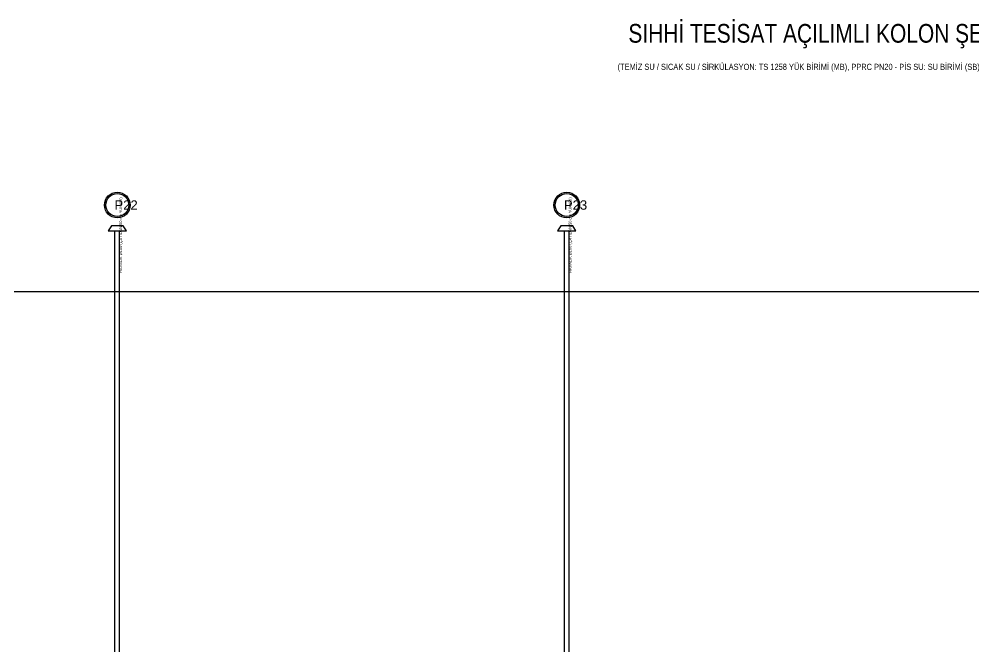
# Model space of a CAD drawing. Header units: centimetres. Extents: x 247996 to 314900, y -468471 to -440326.
# Drawn here: x 265990 to 268030, y -442859 to -441518 of the extents above; entities that cross this region are included whole.
import ezdxf
from ezdxf.enums import TextEntityAlignment as Align

# ---------------------------------------------------------------- set-up
doc = ezdxf.new("R2010")
doc.units = ezdxf.units.CM
doc.layers.add('SCOTT-MTY-PISSU-CAP', color=211, linetype='Continuous', lineweight=30)
for name, color, linetype in [('SCOTT-MTY-PISSU-KOLONNO', 211, 'Continuous'), ('SCOTT-MTY-PVC', 43, 'Continuous'), ('SCOTT-MTY-SEMA', 8, 'Continuous'), ('SCOTT-MTY-TES-SEMA', 7, 'Continuous')]:
    doc.layers.add(name, color=color, linetype=linetype)
doc.styles.add('ANOTATIVO', font='arial.ttf')
doc.styles.add('ROTAS', font='arial.ttf')

# ---------------------------------------------------------------- blocks, each defined once
blk = doc.blocks.new('MTY-KOLON NO PIS SU')
at = {"color": 6, "linetype": 'Continuous', "ltscale": 100}
blk.add_circle((0, 0), 27.5, dxfattribs=at)
at = {"color": 7, "linetype": 'Continuous', "ltscale": 100}
blk.add_circle((0, 0), 24.5, dxfattribs=at)
at = {"style": 'ANOTATIVO', "width": 0.65}
blk.add_attdef('K', text='', height=20, dxfattribs=at).set_placement((0, 0), align=Align.MIDDLE_LEFT)

msp = doc.modelspace()

# ---------------------------------------------------------------- linework, layer by layer
at = {"layer": 'SCOTT-MTY-PVC'}
for p, q in [((266195, -441990), (266195, -441970.4)), ((266205, -441990), (266205, -441970.4)), ((267155, -441990), (267155, -441970.4)), ((267165, -441990), (267165, -441970.4)), ((266195, -445910), (266195, -441990)), ((266205, -445910), (266205, -441990)), ((267155, -445910), (267155, -441990)), ((267165, -445910), (267165, -441990))]:
    msp.add_line(p, q, dxfattribs=at)
for points in [[(266180.4, -441970.4), (266219.6, -441970.4), (266212.6, -441959.2), (266187.4, -441959.2)], [(267140.4, -441970.4), (267179.6, -441970.4), (267172.6, -441959.2), (267147.4, -441959.2)]]:
    msp.add_lwpolyline(points, close=True, dxfattribs=at)
at = {"layer": 'SCOTT-MTY-SEMA'}
msp.add_lwpolyline([(258900, -442100), (276550, -442100)], dxfattribs=at)

# ---------------------------------------------------------------- block references
at = {"layer": 'SCOTT-MTY-PISSU-KOLONNO'}
ref = msp.add_blockref('MTY-KOLON NO PIS SU', (266200, -441915), dxfattribs=at)
ref.add_attrib('K', 'P22', (266193.9, -441925), dxfattribs={"height": 20, "style": 'ANOTATIVO'})
ref = msp.add_blockref('MTY-KOLON NO PIS SU', (267160, -441915), dxfattribs=at)
ref.add_attrib('K', 'P23', (267153.9, -441925), dxfattribs={"height": 20, "style": 'ANOTATIVO'})

# ---------------------------------------------------------------- texts
at = {"layer": 'SCOTT-MTY-PISSU-CAP', "style": 'ROTAS', "width": 0.8}
for p in [(266212, -442060), (267172, -442060)]:
    msp.add_text('HAVALIK Ø100 (ÇATIDAN 50 cm YUKARI)', height=6, rotation=90, dxfattribs=at).set_placement(p, align=Align.BOTTOM_LEFT)
at = {"layer": 'SCOTT-MTY-TES-SEMA', "style": 'ROTAS', "width": 0.8}
for s, height, p in [('SIHHİ TESİSAT AÇILIMLI KOLON ŞEMASI', 40, (267725, -441580)), ('(TEMİZ SU / SICAK SU / SİRKÜLASYON: TS 1258 YÜK BİRİMİ (MB), PPRC PN20 - PİS SU: SU BİRİMİ (SB), PVC - ÖLÇEKSİZ)', 13, (267725, -441630))]:
    msp.add_text(s, height=height, dxfattribs=at).set_placement(p, align=Align.BOTTOM_CENTER)

doc.saveas('drawing.dxf')
